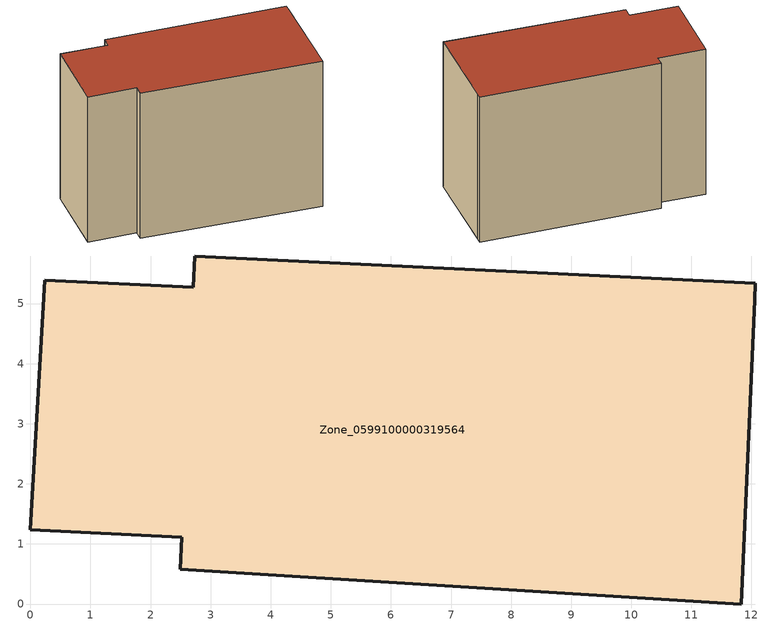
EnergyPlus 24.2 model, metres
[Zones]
Zone_0599100000319564
 floor ground (C_G): 0,1.23 0.24,5.39 2.71,5.28 2.73,5.79 12.06,5.34 12.06,5.06 11.83,0 2.49,0.58 2.52,1.11 z0
 wall outside (C_F): 0.24,5.39 0,1.23 2.52,1.11 2.49,0.58 11.83,0 12.06,5.06 12.06,5.34 2.73,5.79 2.71,5.28 0.24,5.39 z0:8.32
 roof outside (C_R): 12.06,5.06 12.06,5.34 2.73,5.79 2.71,5.28 0.24,5.39 0,1.23 2.52,1.11 2.49,0.58 11.83,0 z8.32
[BUILDING]
Pand.0599100000319564: North Axis=0; Terrain=City; Loads Convergence Tolerance Value=0.04; Temperature Convergence Tolerance Value=0.4; Solar Distribution=FullExterior; Maximum Number of Warmup Days=25; Minimum Number of Warmup Days=1
[Site:Location]
Rotterdam.The.Hague.AP_ZH_NLD Design_Conditions: Latitude=51.96; Longitude=4.45; Time Zone=1; Elevation=-4.5
[SITE:GROUNDTEMPERATURE:BUILDINGSURFACE]
18, 18, 18, 18, 18, 18, 18, 18, 18, 18, 18, 18
[MATERIAL] Thermal Absorptance=0.9; Solar Absorptance=0.7; Visible Absorptance=0.7
Name | Roughness | Thickness | Conductivity | Density | Specific Heat
G.TI.1975-1991 | MediumSmooth | 0.15 | 0.288461 | 540 | 1210
F.TI.1975-1991 | Rough | 0.3 | 0.230769 | 1920 | 840
R.TI.1975-1991 | MediumRough | 0.2 | 0.153846 | 1500 | 1000
[CONSTRUCTION]
C_G: G.TI.1975-1991
C_F: F.TI.1975-1991
C_R: R.TI.1975-1991
[ZONE]
Zone_0599100000319564: Type=1; Multiplier=1; Ceiling Height=Autocalculate; Volume=Autocalculate; Floor Area=autocalculate; Part of Total Floor Area=Yes
[ZONEINFILTRATION:DESIGNFLOWRATE]
Infil_Zone_0599100000319564: Zone or ZoneList or Space or SpaceList=Zone_0599100000319564; Schedule=AlwaysOn; Design Flow Rate Calculation Method=Flow/Area; Flow Rate per Floor Area=0.003; Constant Term Coefficient=1; Temperature Term Coefficient=0; Velocity Term Coefficient=0; Velocity Squared Term Coefficient=0
[HVACTEMPLATE:ZONE:IDEALLOADSAIRSYSTEM]
Zone_0599100000319564: Maximum Heating Supply Air Temperature=50; Minimum Cooling Supply Air Temperature=13; Maximum Heating Supply Air Humidity Ratio=0.0156; Minimum Cooling Supply Air Humidity Ratio=0.0077; Heating Limit=NoLimit; Cooling Limit=NoLimit; Dehumidification Control Type=ConstantSensibleHeatRatio; Cooling Sensible Heat Ratio=0.7; Dehumidification Setpoint=60; Humidification Control Type=None; Humidification Setpoint=30; Outdoor Air Method=None; Outdoor Air Flow Rate per Person=0.00944; Outdoor Air Flow Rate per Zone Floor Area=0; Outdoor Air Flow Rate per Zone=0; Demand Controlled Ventilation Type=None; Outdoor Air Economizer Type=NoEconomizer; Heat Recovery Type=None; Sensible Heat Recovery Effectiveness=0.7; Latent Heat Recovery Effectiveness=0.65
[ZONECONTROL:THERMOSTAT]
ThermostatControl_Zone_0599100000319564: Zone or ZoneList=Zone_0599100000319564; Control Type Schedule=DualSetpointControlType; Control 1=Thermostat_Zone_0599100000319564; Temperature Difference Between Cutout And Setpoint=0
[THERMOSTATSETPOINT:DUALSETPOINT]
Thermostat_Zone_0599100000319564: Heating Setpoint Temperature Schedule=HeatingSetpoint_Zone_0599100000319564; Cooling Setpoint Temperature Schedule=CoolingSetpoint_Zone_0599100000319564
[SCHEDULE:COMPACT]
HeatingSetpoint_Zone_0599100000319564: Through: 12/31, For: AllDays, Until: 24:00, 21
CoolingSetpoint_Zone_0599100000319564: Through: 12/31, For: AllDays, Until: 24:00, 24
DualSetpointControlType: Through: 12/31, For: AllDays, Until: 24:00, 4
AlwaysOn: Through: 12/31, For: AllDays, Until: 24:00, 1
